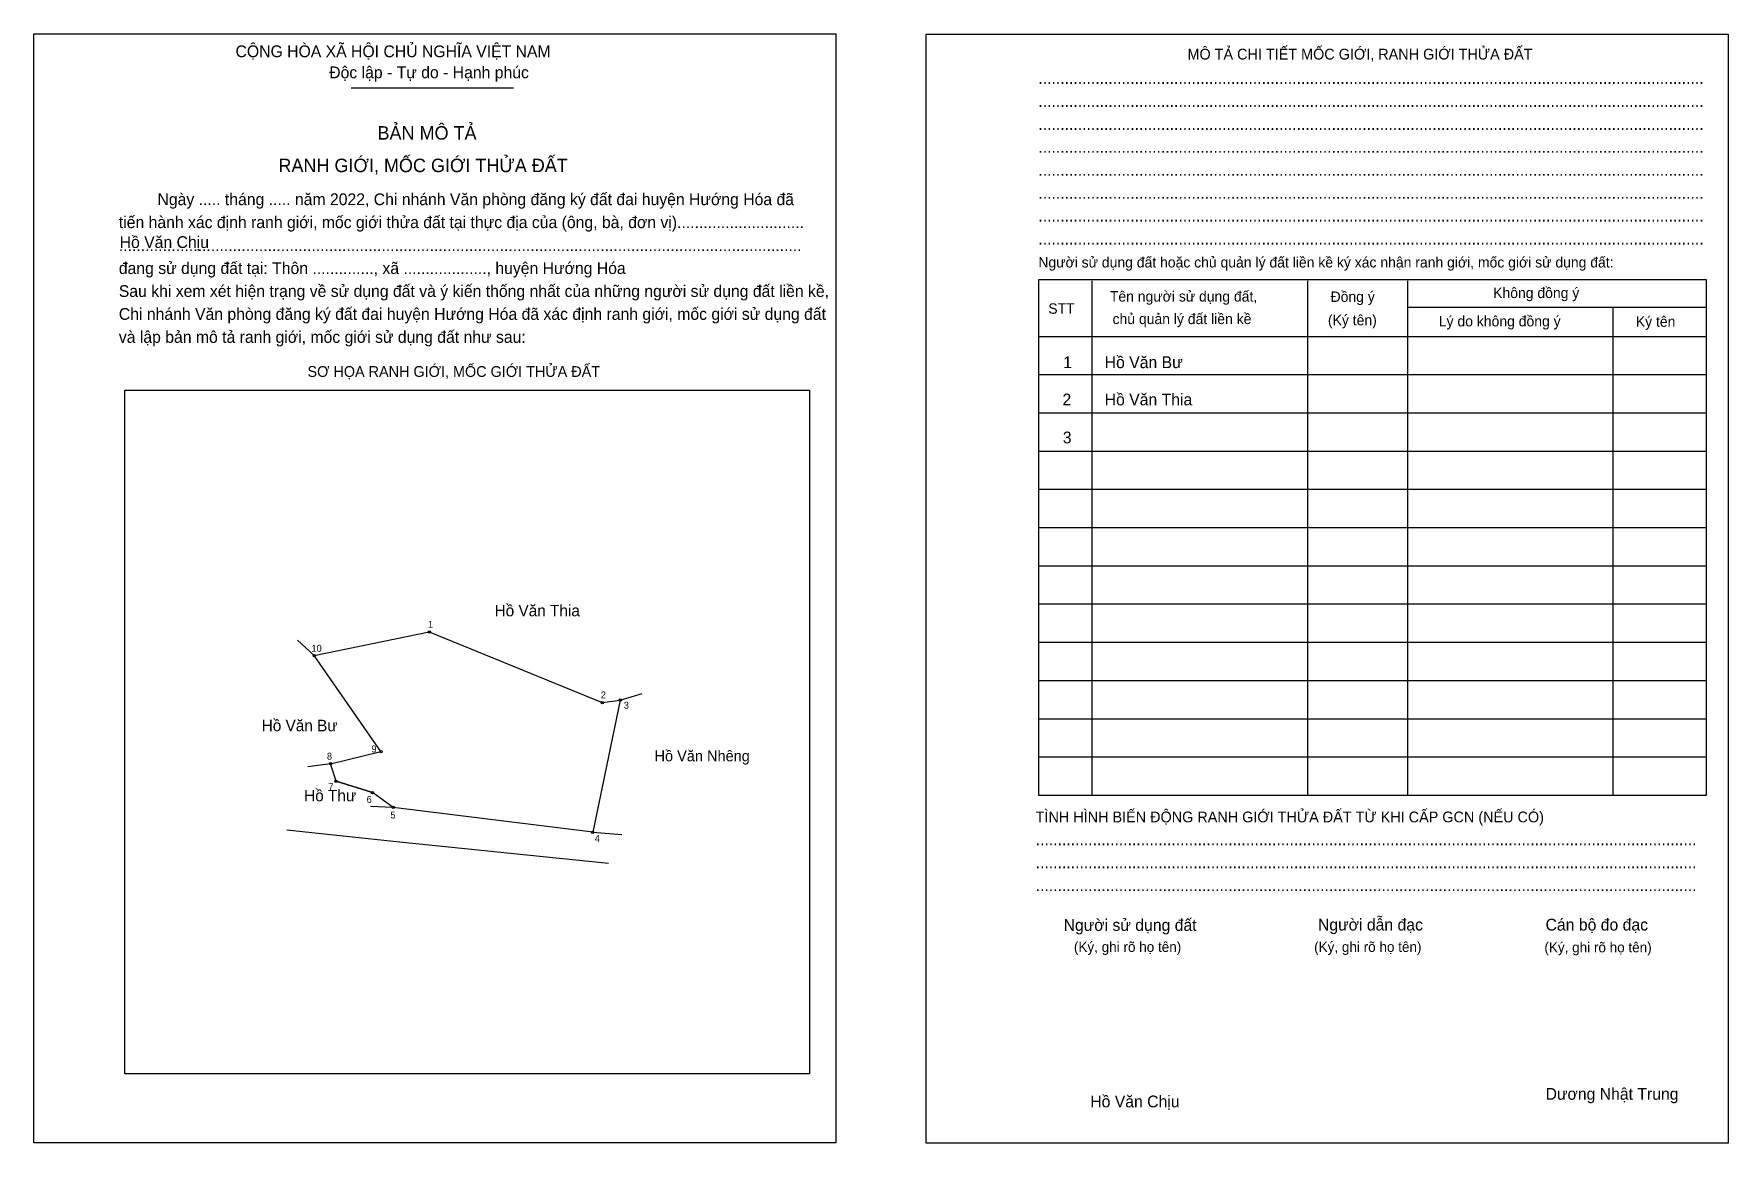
# Model space of a CAD drawing. Extents: x 548408 to 548782, y 1836174 to 1836419.
import ezdxf

# ---------------------------------------------------------------- set-up
doc = ezdxf.new("R2010")
doc.units = 0
for name, color, linetype in [('Level 1', 7, 'Continuous'), ('Level 10', 7, 'Continuous'), ('Level 11', 7, 'Continuous'), ('Level 12', 7, 'Continuous'), ('Level 2', 7, 'Continuous'), ('Level 25', 7, 'Continuous'), ('Level 27', 7, 'Continuous'), ('Level 36', 7, 'Continuous'), ('Level 52', 7, 'Continuous'), ('Level 55', 7, 'Continuous'), ('Level 6', 7, 'Continuous'), ('Level 9', 7, 'Continuous')]:
    doc.layers.add(name, color=color, linetype=linetype)

msp = doc.modelspace()

# ---------------------------------------------------------------- linework, layer by layer
at = {"layer": 'Level 1'}
for p, q in [((548407.65, 1836419.12), (548407.65, 1836419.12)), ((548604.86, 1836419.04), (548604.86, 1836419.04)), ((548477.79, 1836407.2), (548513.63, 1836407.2)), ((548641.5, 1836364.51), (548641.5, 1836250.81)), ((548689.17, 1836364.51), (548689.17, 1836250.81)), ((548711.24, 1836364.51), (548711.24, 1836250.81)), ((548711.24, 1836358.68), (548777.35, 1836358.68)), ((548756.64, 1836358.68), (548756.64, 1836250.81)), ((548629.66, 1836352.25), (548777.35, 1836352.25)), ((548629.66, 1836343.8), (548777.35, 1836343.8)), ((548427.78, 1836340.33), (548427.78, 1836340.33)), ((548629.66, 1836335.34), (548777.35, 1836335.34)), ((548629.66, 1836326.89), (548777.35, 1836326.89)), ((548629.66, 1836318.44), (548777.35, 1836318.44)), ((548629.66, 1836309.98), (548777.35, 1836309.98)), ((548629.66, 1836301.53), (548777.35, 1836301.53)), ((548629.66, 1836293.08), (548777.35, 1836293.08)), ((548629.66, 1836284.62), (548777.35, 1836284.62)), ((548629.66, 1836276.17), (548777.35, 1836276.17)), ((548629.66, 1836267.71), (548777.35, 1836267.71)), ((548629.66, 1836259.26), (548777.35, 1836259.26)), ((548579.11, 1836189.18), (548579.11, 1836189.18)), ((548584.9, 1836173.96), (548584.9, 1836173.96)), ((548782.11, 1836173.88), (548782.11, 1836173.88))]:
    msp.add_line(p, q, dxfattribs=at)
for points in [[(548777.35, 1836364.76), (548629.66, 1836364.76), (548629.66, 1836250.81), (548777.35, 1836250.81)], [(548427.78, 1836340.33), (548579.11, 1836340.33), (548579.11, 1836189.18), (548427.78, 1836189.18)]]:
    msp.add_lwpolyline(points, close=True, dxfattribs=at)
at = {"layer": 'Level 10'}
msp.add_lwpolyline([(548531.17, 1836242.62), (548487.09, 1836248.11), (548482.47, 1836251.39), (548474.44, 1836253.87), (548473.23, 1836257.77), (548484.35, 1836260.43), (548469.63, 1836281.65), (548495.03, 1836286.89), (548533.26, 1836271.29), (548537.26, 1836271.83)], close=True, dxfattribs=at)
at = {"layer": 'Level 11'}
for p, q in [((548463.59, 1836243.13), (548488.48, 1836240.52)), ((548531.17, 1836242.62), (548537.63, 1836242.13)), ((548488.48, 1836240.52), (548534.69, 1836235.8))]:
    msp.add_line(p, q, dxfattribs=at)
for centre in [(548495.03, 1836286.89), (548469.63, 1836281.65), (548533.26, 1836271.29), (548537.26, 1836271.83), (548484.35, 1836260.43), (548473.23, 1836257.77), (548474.44, 1836253.87), (548482.47, 1836251.39), (548487.09, 1836248.11), (548531.17, 1836242.62), (548531.17, 1836242.62)]:
    msp.add_circle(centre, 0.254, dxfattribs=at)
at = {"layer": 'Level 2'}
for points in [[(548407.66, 1836419.12), (548584.91, 1836419.12), (548584.91, 1836173.96), (548407.66, 1836173.96)], [(548604.86, 1836419.04), (548782.11, 1836419.04), (548782.11, 1836173.88), (548604.86, 1836173.88)]]:
    msp.add_lwpolyline(points, close=True, dxfattribs=at)
at = {"layer": 'Level 25'}
for p, q in [((548484.35, 1836260.43), (548469.63, 1836281.65)), ((548474.44, 1836253.87), (548482.47, 1836251.39)), ((548531.17, 1836242.62), (548487.09, 1836248.11))]:
    msp.add_line(p, q, dxfattribs=at)
at = {"layer": 'Level 27'}
for p, q in [((548469.63, 1836281.65), (548465.89, 1836285.08)), ((548537.26, 1836271.83), (548542.12, 1836273.29)), ((548473.23, 1836257.77), (548468.2, 1836257.09)), ((548487.09, 1836248.11), (548482.02, 1836248.33))]:
    msp.add_line(p, q, dxfattribs=at)

# ---------------------------------------------------------------- texts
at = {"layer": 'Level 1'}
for s, height, p in [('CỘNG HÒA XÃ HỘI CHỦ NGHĨA VIỆT NAM', 2.6036, (548452.22, 1836413.96)), ('MÔ TẢ CHI TIẾT MỐC GIỚI, RANH GIỚI THỬA ĐẤT', 2.3804, (548662.62, 1836413.45)), ('Độc lập - Tự do - Hạnh phúc', 2.6036, (548472.93, 1836409.31)), ('........................................................................................................................................................', 2.60361, (548629.66, 1836408.05)), ('........................................................................................................................................................', 2.60361, (548629.66, 1836402.97)), ('BẢN MÔ TẢ', 2.976, (548483.6, 1836395.74)), ('........................................................................................................................................................', 2.60361, (548629.66, 1836397.9)), ('RANH GIỚI, MỐC GIỚI THỬA ĐẤT', 2.9759, (548461.71, 1836388.55)), ('........................................................................................................................................................', 2.60361, (548629.66, 1836392.83)), ('........................................................................................................................................................', 2.60361, (548629.66, 1836387.76)), ('Ngày ..... tháng ..... năm 2022, Chi nhánh Văn phòng đăng ký đất đai huyện Hướng Hóa đã', 2.6036, (548434.97, 1836381.25)), ('........................................................................................................................................................', 2.60361, (548629.66, 1836382.68)), ('tiến hành xác định ranh giới, mốc giới thửa đất tại thực địa của (ông, bà, đơn vị).............................', 2.60361, (548426.43, 1836376.18)), ('........................................................................................................................................................', 2.60361, (548629.66, 1836377.61)), ('........................................................................................................................................................', 2.60361, (548629.66, 1836372.54)), ('đang sử dụng đất tại: Thôn .............., xã ..................., huyện Hướng Hóa', 2.6036, (548426.43, 1836366.03)), ('............................................................................................................................................................', 2.60361, (548426.43, 1836371.1)), ('Người sử dụng đất hoặc chủ quản lý đất liền kề ký xác nhận ranh giới, mốc giới sử dụng đất:', 2.3063, (548629.66, 1836367.47)), ('Sau khi xem xét hiện trạng về sử dụng đất và ý kiến thống nhất của những người sử dụng đất liền kề,', 2.6036, (548426.43, 1836360.96)), ('Tên người sử dụng đất,', 2.3063, (548645.47, 1836359.94)), ('Đồng ý', 2.306, (548694.25, 1836359.86)), ('Không đồng ý', 2.3063, (548730.18, 1836360.71)), ('Chi nhánh Văn phòng đăng ký đất đai huyện Hướng Hóa đã xác định ranh giới, mốc giới sử dụng đất', 2.6036, (548426.43, 1836355.89)), ('STT', 2.306, (548631.86, 1836357.24)), ('chủ quản lý đất liền kề', 2.3063, (548646.06, 1836354.96)), ('và lập bản mô tả ranh giới, mốc giới sử dụng đất như sau:', 2.6036, (548426.43, 1836350.81)), ('(Ký tên)', 2.306, (548693.66, 1836354.7)), ('Lý do không đồng ý', 2.3063, (548718.17, 1836354.45)), ('Ký tên', 2.306, (548761.71, 1836354.36)), ('SƠ HỌA RANH GIỚI, MỐC GIỚI THỬA ĐẤT', 2.3804, (548468.12, 1836343.28)), ('TÌNH HÌNH BIẾN ĐỘNG RANH GIỚI THỬA ĐẤT TỪ KHI CẤP GCN (NẾU CÓ)', 2.3804, (548629.07, 1836244.8)), ('.......................................................................................................................................................', 2.60361, (548629.07, 1836239.73)), ('.......................................................................................................................................................', 2.60361, (548629.07, 1836234.66)), ('.......................................................................................................................................................', 2.60361, (548629.07, 1836229.59)), ('Người sử dụng đất', 2.6036, (548635.24, 1836220.8)), ('Người dẫn đạc', 2.6036, (548691.46, 1836220.88)), ('Cán bộ đo đạc', 2.6036, (548741.76, 1836220.88)), ('(Ký, ghi rõ họ tên)', 2.2318, (548637.52, 1836216.15)), ('(Ký, ghi rõ họ tên)', 2.2318, (548690.61, 1836216.15)), ('(Ký, ghi rõ họ tên)', 2.2318, (548741.5, 1836216.06)), ('Dương Nhật Trung', 2.6036, (548741.76, 1836183.47))]:
    msp.add_text(s, height=height, dxfattribs=at).set_placement(p)
at = {"layer": 'Level 12'}
msp.add_text('Hồ Văn Nhêng', height=2.4, dxfattribs=at).set_placement((548544.83, 1836258.29))
at = {"layer": 'Level 36'}
for s, height, p in [('Hồ Văn Thia', 2.5361, (548509.48, 1836290.35)), ('Hồ Văn Bư', 2.536, (548458, 1836264.94)), ('Hồ Thư', 2.536, (548467.38, 1836249.45))]:
    msp.add_text(s, height=height, dxfattribs=at).set_placement(p)
at = {"layer": 'Level 52'}
for s, height, p in [('1', 2.6, (548635.15, 1836345.22)), ('Hồ Văn Bư', 2.604, (548644.32, 1836345.22)), ('2', 2.6, (548634.99, 1836336.99)), ('Hồ Văn Thia', 2.6036, (548644.32, 1836336.99)), ('3', 2.6, (548635.07, 1836328.59))]:
    msp.add_text(s, height=height, dxfattribs=at).set_placement(p)
at = {"layer": 'Level 55'}
for s, p in [('1', (548494.98, 1836286.89)), ('10', (548469.51, 1836281.65)), ('2', (548533.2, 1836271.29)), ('3', (548537.21, 1836271.83)), ('9', (548484.29, 1836260.43)), ('8', (548473.17, 1836257.77)), ('7', (548474.38, 1836253.87)), ('6', (548482.41, 1836251.39)), ('5', (548487.04, 1836248.11)), ('4', (548531.11, 1836242.62))]:
    msp.add_text(s, height=0.169, dxfattribs=at).set_placement(p)
at = {"layer": 'Level 6'}
for p in [(548426.61, 1836371.78), (548641.13, 1836181.79)]:
    msp.add_text('Hồ Văn Chịu', height=2.6037, dxfattribs=at).set_placement(p)
at = {"layer": 'Level 9'}
for s, height, p in [('1', 1.52, (548494.76, 1836287.81)), ('10', 1.522, (548469, 1836282.52)), ('2', 1.52, (548532.96, 1836272.21)), ('3', 1.52, (548538.04, 1836269.93)), ('8', 1.52, (548472.42, 1836258.67)), ('9', 1.52, (548482.26, 1836260.27)), ('7', 1.52, (548472.73, 1836251.91)), ('6', 1.52, (548481.2, 1836249.11)), ('5', 1.52, (548486.46, 1836245.66)), ('4', 1.52, (548531.63, 1836240.48))]:
    msp.add_text(s, height=height, dxfattribs=at).set_placement(p)

doc.saveas('drawing.dxf')
